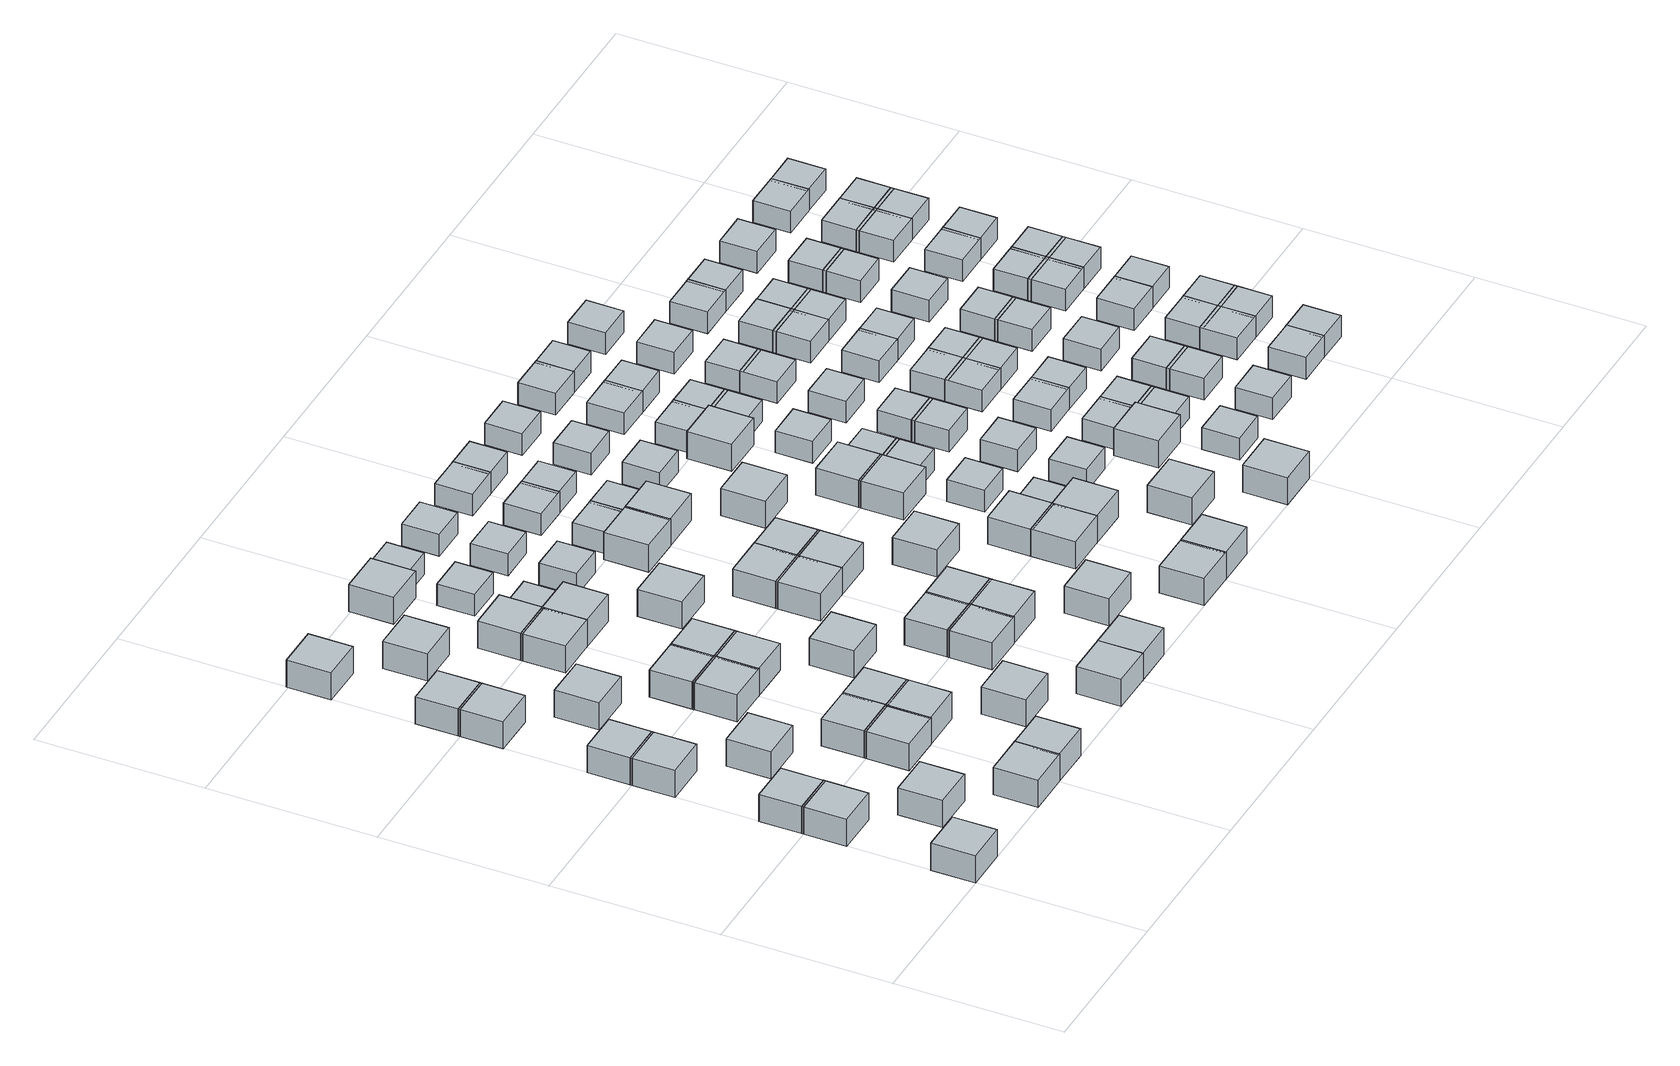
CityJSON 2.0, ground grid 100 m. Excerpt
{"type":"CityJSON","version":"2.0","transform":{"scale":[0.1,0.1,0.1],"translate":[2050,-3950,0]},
"CityObjects":{
"object1":{"type":"GenericCityObject","geometry":[{"type":"Solid","lod":"1","boundaries":[[[[0,1,2,3]],[[4,5,1,0]],[[5,6,2,1]],[[6,7,3,2]],[[7,4,0,3]],[[7,6,5,4]]]]}]},
"object2":{"type":"GenericCityObject","geometry":[{"type":"Solid","lod":"1","boundaries":[[[[8,9,10,11]],[[12,13,9,8]],[[13,14,10,9]],[[14,15,11,10]],[[15,12,8,11]],[[15,14,13,12]]]]}]},
"object3":{"type":"GenericCityObject","geometry":[{"type":"Solid","lod":"1","boundaries":[[[[16,17,18,19]],[[20,21,17,16]],[[21,22,18,17]],[[22,23,19,18]],[[23,20,16,19]],[[23,22,21,20]]]]}]},
"object4":{"type":"GenericCityObject","geometry":[{"type":"Solid","lod":"1","boundaries":[[[[24,25,26,27]],[[28,29,25,24]],[[29,30,26,25]],[[30,31,27,26]],[[31,28,24,27]],[[31,30,29,28]]]]}]},
"object5":{"type":"GenericCityObject","geometry":[{"type":"Solid","lod":"1","boundaries":[[[[32,33,34,35]],[[36,37,33,32]],[[37,38,34,33]],[[38,39,35,34]],[[39,36,32,35]],[[39,38,37,36]]]]}]},
"object6":{"type":"GenericCityObject","geometry":[{"type":"Solid","lod":"1","boundaries":[[[[40,41,42,43]],[[44,45,41,40]],[[45,46,42,41]],[[46,47,43,42]],[[47,44,40,43]],[[47,46,45,44]]]]}]},
"object7":{"type":"GenericCityObject","geometry":[{"type":"Solid","lod":"1","boundaries":[[[[48,49,50,51]],[[52,53,49,48]],[[53,54,50,49]],[[54,55,51,50]],[[55,52,48,51]],[[55,54,53,52]]]]}]},
"object8":{"type":"GenericCityObject","geometry":[{"type":"Solid","lod":"1","boundaries":[[[[56,57,58,59]],[[60,61,57,56]],[[61,62,58,57]],[[62,63,59,58]],[[63,60,56,59]],[[63,62,61,60]]]]}]},
"object9":{"type":"GenericCityObject","geometry":[{"type":"Solid","lod":"1","boundaries":[[[[64,65,66,67]],[[68,69,65,64]],[[69,70,66,65]],[[70,71,67,66]],[[71,68,64,67]],[[71,70,69,68]]]]}]},
"object10":{"type":"GenericCityObject","geometry":[{"type":"Solid","lod":"1","boundaries":[[[[72,73,74,75]],[[76,77,73,72]],[[77,78,74,73]],[[78,79,75,74]],[[79,76,72,75]],[[79,78,77,76]]]]}]},
"object11":{"type":"GenericCityObject","geometry":[{"type":"Solid","lod":"1","boundaries":[[[[80,81,82,83]],[[84,85,81,80]],[[85,86,82,81]],[[86,87,83,82]],[[87,84,80,83]],[[87,86,85,84]]]]}]},
"object12":{"type":"GenericCityObject","geometry":[{"type":"Solid","lod":"1","boundaries":[[[[88,89,90,91]],[[92,93,89,88]],[[93,94,90,89]],[[94,95,91,90]],[[95,92,88,91]],[[95,94,93,92]]]]}]},
"object13":{"type":"GenericCityObject","geometry":[{"type":"Solid","lod":"1","boundaries":[[[[96,97,98,99]],[[100,101,97,96]],[[101,102,98,97]],[[102,103,99,98]],[[103,100,96,99]],[[103,102,101,100]]]]}]},
"object14":{"type":"GenericCityObject","geometry":[{"type":"Solid","lod":"1","boundaries":[[[[104,105,106,107]],[[108,109,105,104]],[[109,110,106,105]],[[110,111,107,106]],[[111,108,104,107]],[[111,110,109,108]]]]}]},
"object15":{"type":"GenericCityObject","geometry":[{"type":"Solid","lod":"1","boundaries":[[[[112,113,114,115]],[[116,117,113,112]],[[117,118,114,113]],[[118,119,115,114]],[[119,116,112,115]],[[119,118,117,116]]]]}]},
"object16":{"type":"GenericCityObject","geometry":[{"type":"Solid","lod":"1","boundaries":[[[[120,121,122,123]],[[124,125,121,120]],[[125,126,122,121]],[[126,127,123,122]],[[127,124,120,123]],[[127,126,125,124]]]]}]},
"object17":{"type":"GenericCityObject","geometry":[{"type":"Solid","lod":"1","boundaries":[[[[128,129,130,131]],[[132,133,129,128]],[[133,134,130,129]],[[134,135,131,130]],[[135,132,128,131]],[[135,134,133,132]]]]}]},
"object18":{"type":"GenericCityObject","geometry":[{"type":"Solid","lod":"1","boundaries":[[[[136,137,138,139]],[[140,141,137,136]],[[141,142,138,137]],[[142,143,139,138]],[[143,140,136,139]],[[143,142,141,140]]]]}]},
"object19":{"type":"GenericCityObject","geometry":[{"type":"Solid","lod":"1","boundaries":[[[[144,145,146,147]],[[148,149,145,144]],[[149,150,146,145]],[[150,151,147,146]],[[151,148,144,147]],[[151,150,149,148]]]]}]},
"object20":{"type":"GenericCityObject","geometry":[{"type":"Solid","lod":"1","boundaries":[[[[152,153,154,155]],[[156,157,153,152]],[[157,158,154,153]],[[158,159,155,154]],[[159,156,152,155]],[[159,158,157,156]]]]}]},
"object21":{"type":"GenericCityObject","geometry":[{"type":"Solid","lod":"1","boundaries":[[[[160,161,162,163]],[[164,165,161,160]],[[165,166,162,161]],[[166,167,163,162]],[[167,164,160,163]],[[167,166,165,164]]]]}]},
"object22":{"type":"GenericCityObject","geometry":[{"type":"Solid","lod":"1","boundaries":[[[[168,169,170,171]],[[172,173,169,168]],[[173,174,170,169]],[[174,175,171,170]],[[175,172,168,171]],[[175,174,173,172]]]]}]},
"object23":{"type":"GenericCityObject","geometry":[{"type":"Solid","lod":"1","boundaries":[[[[176,177,178,179]],[[180,181,177,176]],[[181,182,178,177]],[[182,183,179,178]],[[183,180,176,179]],[[183,182,181,180]]]]}]},
"object24":{"type":"GenericCityObject","geometry":[{"type":"Solid","lod":"1","boundaries":[[[[184,185,186,187]],[[188,189,185,184]],[[189,190,186,185]],[[190,191,187,186]],[[191,188,184,187]],[[191,190,189,188]]]]}]},
"object25":{"type":"GenericCityObject","geometry":[{"type":"Solid","lod":"1","boundaries":[[[[192,193,194,195]],[[196,197,193,192]],[[197,198,194,193]],[[198,199,195,194]],[[199,196,192,195]],[[199,198,197,196]]]]}]},
"object26":{"type":"GenericCityObject","geometry":[{"type":"Solid","lod":"1","boundaries":[[[[200,201,202,203]],[[204,205,201,200]],[[205,206,202,201]],[[206,207,203,202]],[[207,204,200,203]],[[207,206,205,204]]]]}]},
"object27":{"type":"GenericCityObject","geometry":[{"type":"Solid","lod":"1","boundaries":[[[[208,209,210,211]],[[212,213,209,208]],[[213,214,210,209]],[[214,215,211,210]],[[215,212,208,211]],[[215,214,213,212]]]]}]},
"object28":{"type":"GenericCityObject","geometry":[{"type":"Solid","lod":"1","boundaries":[[[[216,217,218,219]],[[220,221,217,216]],[[221,222,218,217]],[[222,223,219,218]],[[223,220,216,219]],[[223,222,221,220]]]]}]},
"object29":{"type":"GenericCityObject","geometry":[{"type":"Solid","lod":"1","boundaries":[[[[224,225,226,227]],[[228,229,225,224]],[[229,230,226,225]],[[230,231,227,226]],[[231,228,224,227]],[[231,230,229,228]]]]}]},
"object30":{"type":"GenericCityObject","geometry":[{"type":"Solid","lod":"1","boundaries":[[[[232,233,234,235]],[[236,237,233,232]],[[237,238,234,233]],[[238,239,235,234]],[[239,236,232,235]],[[239,238,237,236]]]]}]},
"object31":{"type":"GenericCityObject","geometry":[{"type":"Solid","lod":"1","boundaries":[[[[240,241,242,243]],[[244,245,241,240]],[[245,246,242,241]],[[246,247,243,242]],[[247,244,240,243]],[[247,246,245,244]]]]}]},
"object32":{"type":"GenericCityObject","geometry":[{"type":"Solid","lod":"1","boundaries":[[[[248,249,250,251]],[[252,253,249,248]],[[253,254,250,249]],[[254,255,251,250]],[[255,252,248,251]],[[255,254,253,252]]]]}]},
"object33":{"type":"GenericCityObject","geometry":[{"type":"Solid","lod":"1","boundaries":[[[[256,257,258,259]],[[260,261,257,256]],[[261,262,258,257]],[[262,263,259,258]],[[263,260,256,259]],[[263,262,261,260]]]]}]},
"object34":{"type":"GenericCityObject","geometry":[{"type":"Solid","lod":"1","boundaries":[[[[264,265,266,267]],[[268,269,265,264]],[[269,270,266,265]],[[270,271,267,266]],[[271,268,264,267]],[[271,270,269,268]]]]}]},
"object35":{"type":"GenericCityObject","geometry":[{"type":"Solid","lod":"1","boundaries":[[[[272,273,274,275]],[[276,277,273,272]],[[277,278,274,273]],[[278,279,275,274]],[[279,276,272,275]],[[279,278,277,276]]]]}]},
"object36":{"type":"GenericCityObject","geometry":[{"type":"Solid","lod":"1","boundaries":[[[[280,281,282,283]],[[284,285,281,280]],[[285,286,282,281]],[[286,287,283,282]],[[287,284,280,283]],[[287,286,285,284]]]]}]},
"object37":{"type":"GenericCityObject","geometry":[{"type":"Solid","lod":"1","boundaries":[[[[288,289,290,291]],[[292,293,289,288]],[[293,294,290,289]],[[294,295,291,290]],[[295,292,288,291]],[[295,294,293,292]]]]}]},
"object38":{"type":"GenericCityObject","geometry":[{"type":"Solid","lod":"1","boundaries":[[[[296,297,298,299]],[[300,301,297,296]],[[301,302,298,297]],[[302,303,299,298]],[[303,300,296,299]],[[303,302,301,300]]]]}]},
"object39":{"type":"GenericCityObject","geometry":[{"type":"Solid","lod":"1","boundaries":[[[[304,305,306,307]],[[308,309,305,304]],[[309,310,306,305]],[[310,311,307,306]],[[311,308,304,307]],[[311,310,309,308]]]]}]},
"object40":{"type":"GenericCityObject","geometry":[{"type":"Solid","lod":"1","boundaries":[[[[312,313,314,315]],[[316,317,313,312]],[[317,318,314,313]],[[318,319,315,314]],[[319,316,312,315]],[[319,318,317,316]]]]}]},
"object41":{"type":"GenericCityObject","geometry":[{"type":"Solid","lod":"1","boundaries":[[[[320,321,322,323]],[[324,325,321,320]],[[325,326,322,321]],[[326,327,323,322]],[[327,324,320,323]],[[327,326,325,324]]]]}]},
"object42":{"type":"GenericCityObject","geometry":[{"type":"Solid","lod":"1","boundaries":[[[[328,329,330,331]],[[332,333,329,328]],[[333,334,330,329]],[[334,335,331,330]],[[335,332,328,331]],[[335,334,333,332]]]]}]},
"object43":{"type":"GenericCityObject","geometry":[{"type":"Solid","lod":"1","boundaries":[[[[336,337,338,339]],[[340,341,337,336]],[[341,342,338,337]],[[342,343,339,338]],[[343,340,336,339]],[[343,342,341,340]]]]}]},
"object44":{"type":"GenericCityObject","geometry":[{"type":"Solid","lod":"1","boundaries":[[[[344,345,346,347]],[[348,349,345,344]],[[349,350,346,345]],[[350,351,347,346]],[[351,348,344,347]],[[351,350,349,348]]]]}]},
"object45":{"type":"GenericCityObject","geometry":[{"type":"Solid","lod":"1","boundaries":[[[[352,353,354,355]],[[356,357,353,352]],[[357,358,354,353]],[[358,359,355,354]],[[359,356,352,355]],[[359,358,357,356]]]]}]},
"object46":{"type":"GenericCityObject","geometry":[{"type":"Solid","lod":"1","boundaries":[[[[360,361,362,363]],[[364,365,361,360]],[[365,366,362,361]],[[366,367,363,362]],[[367,364,360,363]],[[367,366,365,364]]]]}]},
"object47":{"type":"GenericCityObject","geometry":[{"type":"Solid","lod":"1","boundaries":[[[[368,369,370,371]],[[372,373,369,368]],[[373,374,370,369]],[[374,375,371,370]],[[375,372,368,371]],[[375,374,373,372]]]]}]},
"object48":{"type":"GenericCityObject","geometry":[{"type":"Solid","lod":"1","boundaries":[[[[376,377,378,379]],[[380,381,377,376]],[[381,382,378,377]],[[382,383,379,378]],[[383,380,376,379]],[[383,382,381,380]]]]}]},
"object49":{"type":"GenericCityObject","geometry":[{"type":"Solid","lod":"1","boundaries":[[[[384,385,386,387]],[[388,389,385,384]],[[389,390,386,385]],[[390,391,387,386]],[[391,388,384,387]],[[391,390,389,388]]]]}]},
"object50":{"type":"GenericCityObject","geometry":[{"type":"Solid","lod":"1","boundaries":[[[[392,393,394,395]],[[396,397,393,392]],[[397,398,394,393]],[[398,399,395,394]],[[399,396,392,395]],[[399,398,397,396]]]]}]},
"object51":{"type":"GenericCityObject","geometry":[{"type":"Solid","lod":"1","boundaries":[[[[400,401,402,403]],[[404,405,401,400]],[[405,406,402,401]],[[406,407,403,402]],[[407,404,400,403]],[[407,406,405,404]]]]}]},
"object52":{"type":"GenericCityObject","geometry":[{"type":"Solid","lod":"1","boundaries":[[[[408,409,410,411]],[[412,413,409,408]],[[413,414,410,409]],[[414,415,411,410]],[[415,412,408,411]],[[415,414,413,412]]]]}]},
"object53":{"type":"GenericCityObject","geometry":[{"type":"Solid","lod":"1","boundaries":[[[[416,417,418,419]],[[420,421,417,416]],[[421,422,418,417]],[[422,423,419,418]],[[423,420,416,419]],[[423,422,421,420]]]]}]},
"object54":{"type":"GenericCityObject","geometry":[{"type":"Solid","lod":"1","boundaries":[[[[424,425,426,427]],[[428,429,425,424]],[[429,430,426,425]],[[430,431,427,426]],[[431,428,424,427]],[[431,430,429,428]]]]}]},
"object55":{"type":"GenericCityObject","geometry":[{"type":"Solid","lod":"1","boundaries":[[[[432,433,434,435]],[[436,437,433,432]],[[437,438,434,433]],[[438,439,435,434]],[[439,436,432,435]],[[439,438,437,436]]]]}]},
"object56":{"type":"GenericCityObject","geometry":[{"type":"Solid","lod":"1","boundaries":[[[[440,441,442,443]],[[444,445,441,440]],[[445,446,442,441]],[[446,447,443,442]],[[447,444,440,443]],[[447,446,445,444]]]]}]},
"object57":{"type":"GenericCityObject","geometry":[{"type":"Solid","lod":"1","boundaries":[[[[448,449,450,451]],[[452,453,449,448]],[[453,454,450,449]],[[454,455,451,450]],[[455,452,448,451]],[[455,454,453,452]]]]}]},
"object58":{"type":"GenericCityObject","geometry":[{"type":"Solid","lod":"1","boundaries":[[[[456,457,458,459]],[[460,461,457,456]],[[461,462,458,457]],[[462,463,459,458]],[[463,460,456,459]],[[463,462,461,460]]]]}]},
"object59":{"type":"GenericCityObject","geometry":[{"type":"Solid","lod":"1","boundaries":[[[[464,465,466,467]],[[468,469,465,464]],[[469,470,466,465]],[[470,471,467,466]],[[471,468,464,467]],[[471,470,469,468]]]]}]},
"object60":{"type":"GenericCityObject","geometry":[{"type":"Solid","lod":"1","boundaries":[[[[472,473,474,475]],[[476,477,473,472]],[[477,478,474,473]],[[478,479,475,474]],[[479,476,472,475]],[[479,478,477,476]]]]}]},
"object61":{"type":"GenericCityObject","geometry":[{"type":"Solid","lod":"1","boundaries":[[[[480,481,482,483]],[[484,485,481,480]],[[485,486,482,481]],[[486,487,483,482]],[[487,484,480,483]],[[487,486,485,484]]]]}]},
"object62":{"type":"GenericCityObject","geometry":[{"type":"Solid","lod":"1","boundaries":[[[[488,489,490,491]],[[492,493,489,488]],[[493,494,490,489]],[[494,495,491,490]],[[495,492,488,491]],[[495,494,493,492]]]]}]},
"object63":{"type":"GenericCityObject","geometry":[{"type":"Solid","lod":"1","boundaries":[[[[496,497,498,499]],[[500,501,497,496]],[[501,502,498,497]],[[502,503,499,498]],[[503,500,496,499]],[[503,502,501,500]]]]}]},
"object64":{"type":"GenericCityObject","geometry":[{"type":"Solid","lod":"1","boundaries":[[[[504,505,506,507]],[[508,509,505,504]],[[509,510,506,505]],[[510,511,507,506]],[[511,508,504,507]],[[511,510,509,508]]]]}]},
"object65":{"type":"GenericCityObject","geometry":[{"type":"Solid","lod":"1","boundaries":[[[[512,513,514,515]],[[516,517,513,512]],[[517,518,514,513]],[[518,519,515,514]],[[519,516,512,515]],[[519,518,517,516]]]]}]},
"object66":{"type":"GenericCityObject","geometry":[{"type":"Solid","lod":"1","boundaries":[[[[520,521,522,523]],[[524,525,521,520]],[[525,526,522,521]],[[526,527,523,522]],[[527,524,520,523]],[[527,526,525,524]]]]}]},
"object67":{"type":"GenericCityObject","geometry":[{"type":"Solid","lod":"1","boundaries":[[[[528,529,530,531]],[[532,533,529,528]],[[533,534,530,529]],[[534,535,531,530]],[[535,532,528,531]],[[535,534,533,532]]]]}]},
"object68":{"type":"GenericCityObject","geometry":[{"type":"Solid","lod":"1","boundaries":[[[[536,537,538,539]],[[540,541,537,536]],[[541,542,538,537]],[[542,543,539,538]],[[543,540,536,539]],[[543,542,541,540]]]]}]},
"object69":{"type":"GenericCityObject","geometry":[{"type":"Solid","lod":"1","boundaries":[[[[544,545,546,547]],[[548,549,545,544]],[[549,550,546,545]],[[550,551,547,546]],[[551,548,544,547]],[[551,550,549,548]]]]}]},
"object70":{"type":"GenericCityObject","geometry":[{"type":"Solid","lod":"1","boundaries":[[[[552,553,554,555]],[[556,557,553,552]],[[557,558,554,553]],[[558,559,555,554]],[[559,556,552,555]],[[559,558,557,556]]]]}]},
"object71":{"type":"GenericCityObject","geometry":[{"type":"Solid","lod":"1","boundaries":[[[[560,561,562,563]],[[564,565,561,560]],[[565,566,562,561]],[[566,567,563,562]],[[567,564,560,563]],[[567,566,565,564]]]]}]},
"object72":{"type":"GenericCityObject","geometry":[{"type":"Solid","lod":"1","boundaries":[[[[568,569,570,571]],[[572,573,569,568]],[[573,574,570,569]],[[574,575,571,570]],[[575,572,568,571]],[[575,574,573,572]]]]}]},
"object73":{"type":"GenericCityObject","geometry":[{"type":"Solid","lod":"1","boundaries":[[[[576,577,578,579]],[[580,581,577,576]],[[581,582,578,577]],[[582,583,579,578]],[[583,580,576,579]],[[583,582,581,580]]]]}]},
"object74":{"type":"GenericCityObject","geometry":[{"type":"Solid","lod":"1","boundaries":[[[[584,585,586,587]],[[588,589,585,584]],[[589,590,586,585]],[[590,591,587,586]],[[591,588,584,587]],[[591,590,589,588]]]]}]},
"object75":{"type":"GenericCityObject","geometry":[{"type":"Solid","lod":"1","boundaries":[[[[592,593,594,595]],[[596,597,593,592]],[[597,598,594,593]],[[598,599,595,594]],[[599,596,592,595]],[[599,598,597,596]]]]}]},
"object76":{"type":"GenericCityObject","geometry":[{"type":"Solid","lod":"1","boundaries":[[[[600,601,602,603]],[[604,605,601,600]],[[605,606,602,601]],[[606,607,603,602]],[[607,604,600,603]],[[607,606,605,604]]]]}]},
"object77":{"type":"GenericCityObject","geometry":[{"type":"Solid","lod":"1","boundaries":[[[[608,609,610,611]],[[612,613,609,608]],[[613,614,610,609]],[[614,615,611,610]],[[615,612,608,611]],[[615,614,613,612]]]]}]},
"object78":{"type":"GenericCityObject","geometry":[{"type":"Solid","lod":"1","boundaries":[[[[616,617,618,619]],[[620,621,617,616]],[[621,622,618,617]],[[622,623,619,618]],[[623,620,616,619]],[[623,622,621,620]]]]}]},
"object79":{"type":"GenericCityObject","geometry":[{"type":"Solid","lod":"1","boundaries":[[[[624,625,626,627]],[[628,629,625,624]],[[629,630,626,625]],[[630,631,627,626]],[[631,628,624,627]],[[631,630,629,628]]]]}]},
"object80":{"type":"GenericCityObject","geometry":[{"type":"Solid","lod":"1","boundaries":[[[[632,633,634,635]],[[636,637,633,632]],[[637,638,634,633]],[[638,639,635,634]],[[639,636,632,635]],[[639,638,637,636]]]]}]},
"object81":{"type":"GenericCityObject","geometry":[{"type":"Solid","lod":"1","boundaries":[[[[640,641,642,643]],[[644,645,641,640]],[[645,646,642,641]],[[646,647,643,642]],[[647,644,640,643]],[[647,646,645,644]]]]}]},
"object82":{"type":"GenericCityObject","geometry":[{"type":"Solid","lod":"1","boundaries":[[[[648,649,650,651]],[[652,653,649,648]],[[653,654,650,649]],[[654,655,651,650]],[[655,652,648,651]],[[655,654,653,652]]]]}]},
"object83":{"type":"GenericCityObject","geometry":[{"type":"Solid","lod":"1","boundaries":[[[[656,657,658,659]],[[660,661,657,656]],[[661,662,658,657]],[[662,663,659,658]],[[663,660,656,659]],[[663,662,661,660]]]]}]},
"object84":{"type":"GenericCityObject","geometry":[{"type":"Solid","lod":"1","boundaries":[[[[664,665,666,667]],[[668,669,665,664]],[[669,670,666,665]],[[670,671,667,666]],[[671,668,664,667]],[[671,670,669,668]]]]}]},
"object85":{"type":"GenericCityObject","geometry":[{"type":"Solid","lod":"1","boundaries":[[[[672,673,674,675]],[[676,677,673,672]],[[677,678,674,673]],[[678,679,675,674]],[[679,676,672,675]],[[679,678,677,676]]]]}]},
"object86":{"type":"GenericCityObject","geometry":[{"type":"Solid","lod":"1","boundaries":[[[[680,681,682,683]],[[684,685,681,680]],[[685,686,682,681]],[[686,687,683,682]],[[687,684,680,683]],[[687,686,685,684]]]]}]},
"object87":{"type":"GenericCityObject","geometry":[{"type":"Solid","lod":"1","boundaries":[[[[688,689,690,691]],[[692,693,689,688]],[[693,694,690,689]],[[694,695,691,690]],[[695,692,688,691]],[[695,694,693,692]]]]}]},
"object88":{"type":"GenericCityObject","geometry":[{"type":"Solid","lod":"1","boundaries":[[[[696,697,698,699]],[[700,701,697,696]],[[701,702,698,697]],[[702,703,699,698]],[[703,700,696,699]],[[703,702,701,700]]]]}]},
"object89":{"type":"GenericCityObject","geometry":[{"type":"Solid","lod":"1","boundaries":[[[[704,705,706,707]],[[708,709,705,704]],[[709,710,706,705]],[[710,711,707,706]],[[711,708,704,707]],[[711,710,709,708]]]]}]},
"object90":{"type":"GenericCityObject","geometry":[{"type":"Solid","lod":"1","boundaries":[[[[712,713,714,715]],[[716,717,713,712]],[[717,718,714,713]],[[718,719,715,714]],[[719,716,712,715]],[[719,718,717,716]]]]}]},
"object91":{"type":"GenericCityObject","geometry":[{"type":"Solid","lod":"1","boundaries":[[[[720,721,722,723]],[[724,725,721,720]],[[725,726,722,721]],[[726,727,723,722]],[[727,724,720,723]],[[727,726,725,724]]]]}]},
"object92":{"type":"GenericCityObject","geometry":[{"type":"Solid","lod":"1","boundaries":[[[[728,729,730,731]],[[732,733,729,728]],[[733,734,730,729]],[[734,735,731,730]],[[735,732,728,731]],[[735,734,733,732]]]]}]},
"object93":{"type":"GenericCityObject","geometry":[{"type":"Solid","lod":"1","boundaries":[[[[736,737,738,739]],[[740,741,737,736]],[[741,742,738,737]],[[742,743,739,738]],[[743,740,736,739]],[[743,742,741,740]]]]}]},
"object94":{"type":"GenericCityObject","geometry":[{"type":"Solid","lod":"1","boundaries":[[[[744,745,746,747]],[[748,749,745,744]],[[749,750,746,745]],[[750,751,747,746]],[[751,748,744,747]],[[751,750,749,748]]]]}]},
"object95":{"type":"GenericCityObject","geometry":[{"type":"Solid","lod":"1","boundaries":[[[[752,753,754,755]],[[756,757,753,752]],[[757,758,754,753]],[[758,759,755,754]],[[759,756,752,755]],[[759,758,757,756]]]]}]},
"object96":{"type":"GenericCityObject","geometry":[{"type":"Solid","lod":"1","boundaries":[[[[760,761,762,763]],[[764,765,761,760]],[[765,766,762,761]],[[766,767,763,762]],[[767,764,760,763]],[[767,766,765,764]]]]}]},
"object97":{"type":"GenericCityObject","geometry":[{"type":"Solid","lod":"1","boundaries":[[[[768,769,770,771]],[[772,773,769,768]],[[773,774,770,769]],[[774,775,771,770]],[[775,772,768,771]],[[775,774,773,772]]]]}]},
"object98":{"type":"GenericCityObject","geometry":[{"type":"Solid","lod":"1","boundaries":[[[[776,777,778,779]],[[780,781,777,776]],[[781,782,778,777]],[[782,783,779,778]],[[783,780,776,779]],[[783,782,781,780]]]]}]},
"object99":{"type":"GenericCityObject","geometry":[{"type":"Solid","lod":"1","boundaries":[[[[784,785,786,787]],[[788,789,785,784]],[[789,790,786,785]],[[790,791,787,786]],[[791,788,784,787]],[[791,790,789,788]]]]}]},
"object100":{"type":"GenericCityObject","geometry":[{"type":"Solid","lod":"1","boundaries":[[[[792,793,794,795]],[[796,797,793,792]],[[797,798,794,793]],[[798,799,795,794]],[[799,796,792,795]],[[799,798,797,796]]]]}]},
"object101":{"type":"GenericCityObject","geometry":[{"type":"Solid","lod":"1","boundaries":[[[[800,801,802,803]],[[804,805,801,800]],[[805,806,802,801]],[[806,807,803,802]],[[807,804,800,803]],[[807,806,805,804]]]]}]},
"object102":{"type":"GenericCityObject","geometry":[{"type":"Solid","lod":"1","boundaries":[[[[808,809,810,811]],[[812,813,809,808]],[[813,814,810,809]],[[814,815,811,810]],[[815,812,808,811]],[[815,814,813,812]]]]}]},
"object103":{"type":"GenericCityObject","geometry":[{"type":"Solid","lod":"1","boundaries":[[[[816,817,818,819]],[[820,821,817,816]],[[821,822,818,817]],[[822,823,819,818]],[[823,820,816,819]],[[823,822,821,820]]]]}]},
"object104":{"type":"GenericCityObject","geometry":[{"type":"Solid","lod":"1","boundaries":[[[[824,825,826,827]],[[828,829,825,824]],[[829,830,826,825]],[[830,831,827,826]],[[831,828,824,827]],[[831,830,829,828]]]]}]},
"object105":{"type":"GenericCityObject","geometry":[{"type":"Solid","lod":"1","boundaries":[[[[832,833,834,835]],[[836,837,833,832]],[[837,838,834,833]],[[838,839,835,834]],[[839,836,832,835]],[[839,838,837,836]]]]}]},
"object106":{"type":"GenericCityObject","geometry":[{"type":"Solid","lod":"1","boundaries":[[[[840,841,842,843]],[[844,845,841,840]],[[845,846,842,841]],[[846,847,843,842]],[[847,844,840,843]],[[847,846,845,844]]]]}]},
"object107":{"type":"GenericCityObject","geometry":[{"type":"Solid","lod":"1","boundaries":[[[[848,849,850,851]],[[852,853,849,848]],[[853,854,850,849]],[[854,855,851,850]],[[855,852,848,851]],[[855,854,853,852]]]]}]},
"object108":{"type":"GenericCityObject","geometry":[{"type":"Solid","lod":"1","boundaries":[[[[856,857,858,859]],[[860,861,857,856]],[[861,862,858,857]],[[862,863,859,858]],[[863,860,856,859]],[[863,862,861,860]]]]}]},
"object109":{"type":"GenericCityObject","geometry":[{"type":"Solid","lod":"1","boundaries":[[[[864,865,866,867]],[[868,869,865,864]],[[869,870,866,865]],[[870,871,867,866]],[[871,868,864,867]],[[871,870,869,868]]]]}]},
"object110":{"type":"GenericCityObject","geometry":[{"type":"Solid","lod":"1","boundaries":[[[[872,873,874,875]],[[876,877,873,872]],[[877,878,874,873]],[[878,879,875,874]],[[879,876,872,875]],[[879,878,877,876]]]]}]},
"object111":{"type":"GenericCityObject","geometry":[{"type":"Solid","lod":"1","boundaries":[[[[880,881,882,883]],[[884,885,881,880]],[[885,886,882,881]],[[886,887,883,882]],[[887,884,880,883]],[[887,886,885,884]]]]}]},
"object112":{"type":"GenericCityObject","geometry":[{"type":"Solid","lod":"1","boundaries":[[[[888,889,890,891]],[[892,893,889,888]],[[893,894,890,889]],[[894,895,891,890]],[[895,892,888,891]],[[895,894,893,892]]]]}]},
"object113":{"type":"GenericCityObject","geometry":[{"type":"Solid","lod":"1","boundaries":[[[[896,897,898,899]],[[900,901,897,896]],[[901,902,898,897]],[[902,903,899,898]],[[903,900,896,899]],[[903,902,901,900]]]]}]},
"object114":{"type":"GenericCityObject","geometry":[{"type":"Solid","lod":"1","boundaries":[[[[904,905,906,907]],[[908,909,905,904]],[[909,910,906,905]],[[910,911,907,906]],[[911,908,904,907]],[[911,910,909,908]]]]}]},
"object115":{"type":"GenericCityObject","geometry":[{"type":"Solid","lod":"1","boundaries":[[[[912,913,914,915]],[[916,917,913,912]],[[917,918,914,913]],[[918,919,915,914]],[[919,916,912,915]],[[919,918,917,916]]]]}]},
"object116":{"type":"GenericCityObject","geometry":[{"type":"Solid","lod":"1","boundaries":[[[[920,921,922,923]],[[924,925,921,920]],[[925,926,922,921]],[[926,927,923,922]],[[927,924,920,923]],[[927,926,925,924]]]]}]},
"object117":{"type":"GenericCityObject","geometry":[{"type":"Solid","lod":"1","boundaries":[[[[928,929,930,931]],[[932,933,929,928]],[[933,934,930,929]],[[934,935,931,930]],[[935,932,928,931]],[[935,934,933,932]]]]}]},
"object118":{"type":"GenericCityObject","geometry":[{"type":"Solid","lod":"1","boundaries":[[[[936,937,938,939]],[[940,941,937,936]],[[941,942,938,937]],[[942,943,939,938]],[[943,940,936,939]],[[943,942,941,940]]]]}]},
"object119":{"type":"GenericCityObject","geometry":[{"type":"Solid","lod":"1","boundaries":[[[[944,945,946,947]],[[948,949,945,944]],[[949,950,946,945]],[[950,951,947,946]],[[951,948,944,947]],[[951,950,949,948]]]]}]},
"object120":{"type":"GenericCityObject","geometry":[{"type":"Solid","lod":"1","boundaries":[[[[952,953,954,955]],[[956,957,953,952]],[[957,958,954,953]],[[958,959,955,954]],[[959,956,952,955]],[[959,958,957,956]]]]}]},
"object121":{"type":"GenericCityObject","geometry":[{"type":"Solid","lod":"1","boundaries":[[[[960,961,962,963]],[[964,965,961,960]],[[965,966,962,961]],[[966,967,963,962]],[[967,964,960,963]],[[967,966,965,964]]]]}]},
"object122":{"type":"GenericCityObject","geometry":[{"type":"Solid","lod":"1","boundaries":[[[[968,969,970,971]],[[972,973,969,968]],[[973,974,970,969]],[[974,975,971,970]],[[975,972,968,971]],[[975,974,973,972]]]]}]},
"object123":{"type":"GenericCityObject","geometry":[{"type":"Solid","lod":"1","boundaries":[[[[976,977,978,979]],[[980,981,977,976]],[[981,982,978,977]],[[982,983,979,978]],[[983,980,976,979]],[[983,982,981,980]]]]}]},
"object124":{"type":"GenericCityObject","geometry":[{"type":"Solid","lod":"1","boundaries":[[[[984,985,986,987]],[[988,989,985,984]],[[989,990,986,985]],[[990,991,987,986]],[[991,988,984,987]],[[991,990,989,988]]]]}]},
"object125":{"type":"GenericCityObject","geometry":[{"type":"Solid","lod":"1","boundaries":[[[[992,993,994,995]],[[996,997,993,992]],[[997,998,994,993]],[[998,999,995,994]],[[999,996,992,995]],[[999,998,997,996]]]]}]},
"object126":{"type":"GenericCityObject","geometry":[{"type":"Solid","lod":"1","boundaries":[[[[1000,1001,1002,1003]],[[1004,1005,1001,1000]],[[1005,1006,1002,1001]],[[1006,1007,1003,1002]],[[1007,1004,1000,1003]],[[1007,1006,1005,1004]]]]}]},
"object127":{"type":"GenericCityObject","geometry":[{"type":"Solid","lod":"1","boundaries":[[[[1008,1009,1010,1011]],[[1012,1013,1009,1008]],[[1013,1014,1010,1009]],[[1014,1015,1011,1010]],[[1015,1012,1008,1011]],[[1015,1014,1013,1012]]]]}]},
"object128":{"type":"GenericCityObject","geometry":[{"type":"Solid","lod":"1","boundaries":[[[[1016,1017,1018,1019]],[[1020,1021,1017,1016]],[[1021,1022,1018,1017]],[[1022,1023,1019,1018]],[[1023,1020,1016,1019]],[[1023,1022,1021,1020]]]]}]},
"object129":{"type":"GenericCityObject","geometry":[{"type":"Solid","lod":"1","boundaries":[[[[1024,1025,1026,1027]],[[1028,1029,1025,1024]],[[1029,1030,1026,1025]],[[1030,1031,1027,1026]],[[1031,1028,1024,1027]],[[1031,1030,1029,1028]]]]}]},
"object130":{"type":"GenericCityObject","geometry":[{"type":"Solid","lod":"1","boundaries":[[[[1032,1033,1034,1035]],[[1036,1037,1033,1032]],[[1037,1038,1034,1033]],[[1038,1039,1035,1034]],[[1039,1036,1032,1035]],[[1039,1038,1037,1036]]]]}]},
"object131":{"type":"GenericCityObject","geometry":[{"type":"Solid","lod":"1","boundaries":[[[[1040,1041,1042,1043]],[[1044,1045,1041,1040]],[[1045,1046,1042,1041]],[[1046,1047,1043,1042]],[[1047,1044,1040,1043]],[[1047,1046,1045,1044]]]]}]},
"object132":{"type":"GenericCityObject","geometry":[{"type":"Solid","lod":"1","boundaries":[[[[1048,1049,1050,1051]],[[1052,1053,1049,1048]],[[1053,1054,1050,1049]],[[1054,1055,1051,1050]],[[1055,1052,1048,1051]],[[1055,1054,1053,1052]]]]}]},
"object133":{"type":"GenericCityObject","geometry":[{"type":"Solid","lod":"1","boundaries":[[[[1056,1057,1058,1059]],[[1060,1061,1057,1056]],[[1061,1062,1058,1057]],[[1062,1063,1059,1058]],[[1063,1060,1056,1059]],[[1063,1062,1061,1060]]]]}]},
"object134":{"type":"GenericCityObject","geometry":[{"type":"Solid","lod":"1","boundaries":[[[[1064,1065,1066,1067]],[[1068,1069,1065,1064]],[[1069,1070,1066,1065]],[[1070,1071,1067,1066]],[[1071,1068,1064,1067]],[[1071,1070,1069,1068]]]]}]},
"object135":{"type":"GenericCityObject","geometry":[{"type":"Solid","lod":"1","boundaries":[[[[1072,1073,1074,1075]],[[1076,1077,1073,1072]],[[1077,1078,1074,1073]],[[1078,1079,1075,1074]],[[1079,1076,1072,1075]],[[1079,1078,1077,1076]]]]}]},
"object136":{"type":"GenericCityObject","geometry":[{"type":"Solid","lod":"1","boundaries":[[[[1080,1081,1082,1083]],[[1084,1085,1081,1080]],[[1085,1086,1082,1081]],[[1086,1087,1083,1082]],[[1087,1084,1080,1083]],[[1087,1086,1085,1084]]]]}]},
"object137":{"type":"GenericCityObject","geometry":[{"type":"Solid","lod":"1","boundaries":[[[[1088,1089,1090,1091]],[[1092,1093,1089,1088]],[[1093,1094,1090,1089]],[[1094,1095,1091,1090]],[[1095,1092,1088,1091]],[[1095,1094,1093,1092]]]]}]},
"object138":{"type":"GenericCityObject","geometry":[{"type":"Solid","lod":"1","boundaries":[[[[1096,1097,1098,1099]],[[1100,1101,1097,1096]],[[1101,1102,1098,1097]],[[1102,1103,1099,1098]],[[1103,1100,1096,1099]],[[1103,1102,1101,1100]]]]}]},
"object139":{"type":"GenericCityObject","geometry":[{"type":"Solid","lod":"1","boundaries":[[[[1104,1105,1106,1107]],[[1108,1109,1105,1104]],[[1109,1110,1106,1105]],[[1110,1111,1107,1106]],[[1111,1108,1104,1107]],[[1111,1110,1109,1108]]]]}]}
},
"vertices":[
[0,0,0],[262,0,0],[262,262,0],[0,262,0],[0,0,175],[262,0,175],[262,262,175],[0,262,175],
[0,750,0],[262,750,0],[262,1012,0],[0,1012,0],[0,750,175],[262,750,175],[262,1012,175],[0,1012,175],
[0,1000,0],[262,1000,0],[262,1262,0],[0,1262,0],[0,1000,175],[262,1000,175],[262,1262,175],[0,1262,175],
[370,370,0],[632,370,0],[632,632,0],[370,632,0],[370,370,175],[632,370,175],[632,632,175],[370,632,175],
[0,1750,0],[262,1750,0],[262,2012,0],[0,2012,0],[0,1750,175],[262,1750,175],[262,2012,175],[0,2012,175],
[0,2000,0],[262,2000,0],[262,2262,0],[0,2262,0],[0,2000,175],[262,2000,175],[262,2262,175],[0,2262,175],
[750,0,0],[1012,0,0],[1012,262,0],[750,262,0],[750,0,175],[1012,0,175],[1012,262,175],[750,262,175],
[370,1370,0],[632,1370,0],[632,1632,0],[370,1632,0],[370,1370,175],[632,1370,175],[632,1632,175],[370,1632,175],
[0,2750,0],[262,2750,0],[262,3012,0],[0,3012,0],[0,2750,175],[262,2750,175],[262,3012,175],[0,3012,175],
[0,3000,0],[262,3000,0],[262,3262,0],[0,3262,0],[0,3000,175],[262,3000,175],[262,3262,175],[0,3262,175],
[750,750,0],[1012,750,0],[1012,1012,0],[750,1012,0],[750,750,175],[1012,750,175],[1012,1012,175],[750,1012,175],
[1000,0,0],[1262,0,0],[1262,262,0],[1000,262,0],[1000,0,175],[1262,0,175],[1262,262,175],[1000,262,175],
[750,1000,0],[1012,1000,0],[1012,1262,0],[750,1262,0],[750,1000,175],[1012,1000,175],[1012,1262,175],[750,1262,175],
[370,2370,0],[632,2370,0],[632,2632,0],[370,2632,0],[370,2370,175],[632,2370,175],[632,2632,175],[370,2632,175],
[0,3750,0],[262,3750,0],[262,4012,0],[0,4012,0],[0,3750,175],[262,3750,175],[262,4012,175],[0,4012,175],
[1000,750,0],[1262,750,0],[1262,1012,0],[1000,1012,0],[1000,750,175],[1262,750,175],[1262,1012,175],[1000,1012,175],
[750,1750,0],[1012,1750,0],[1012,2012,0],[750,2012,0],[750,1750,175],[1012,1750,175],[1012,2012,175],[750,2012,175],
[1000,1000,0],[1262,1000,0],[1262,1262,0],[1000,1262,0],[1000,1000,175],[1262,1000,175],[1262,1262,175],[1000,1262,175],
[750,2000,0],[1012,2000,0],[1012,2262,0],[750,2262,0],[750,2000,175],[1012,2000,175],[1012,2262,175],[750,2262,175],
[370,3370,0],[632,3370,0],[632,3632,0],[370,3632,0],[370,3370,175],[632,3370,175],[632,3632,175],[370,3632,175],
[1370,370,0],[1632,370,0],[1632,632,0],[1370,632,0],[1370,370,175],[1632,370,175],[1632,632,175],[1370,632,175],
[1000,1750,0],[1262,1750,0],[1262,2012,0],[1000,2012,0],[1000,1750,175],[1262,1750,175],[1262,2012,175],[1000,2012,175],
[750,2750,0],[1012,2750,0],[1012,3012,0],[750,3012,0],[750,2750,175],[1012,2750,175],[1012,3012,175],[750,3012,175],
[1000,2000,0],[1262,2000,0],[1262,2262,0],[1000,2262,0],[1000,2000,175],[1262,2000,175],[1262,2262,175],[1000,2262,175],
[750,3000,0],[1012,3000,0],[1012,3262,0],[750,3262,0],[750,3000,175],[1012,3000,175],[1012,3262,175],[750,3262,175],
[1750,0,0],[2012,0,0],[2012,262,0],[1750,262,0],[1750,0,175],[2012,0,175],[2012,262,175],[1750,262,175],
[1370,1370,0],[1632,1370,0],[1632,1632,0],[1370,1632,0],[1370,1370,175],[1632,1370,175],[1632,1632,175],[1370,1632,175],
[1000,2750,0],[1262,2750,0],[1262,3012,0],[1000,3012,0],[1000,2750,175],[1262,2750,175],[1262,3012,175],[1000,3012,175],
[1000,3000,0],[1220,3000,0],[1220,3220,0],[1000,3220,0],[1000,3000,140],[1220,3000,140],[1220,3220,140],[1000,3220,140],
[750,3750,0],[1012,3750,0],[1012,4012,0],[750,4012,0],[750,3750,175],[1012,3750,175],[1012,4012,175],[750,4012,175],
[1750,750,0],[2012,750,0],[2012,1012,0],[1750,1012,0],[1750,750,175],[2012,750,175],[2012,1012,175],[1750,1012,175],
[1000,3400,0],[1220,3400,0],[1220,3620,0],[1000,3620,0],[1000,3400,140],[1220,3400,140],[1220,3620,140],[1000,3620,140],
[2000,0,0],[2262,0,0],[2262,262,0],[2000,262,0],[2000,0,175],[2262,0,175],[2262,262,175],[2000,262,175],
[1750,1000,0],[2012,1000,0],[2012,1262,0],[1750,1262,0],[1750,1000,175],[2012,1000,175],[2012,1262,175],[1750,1262,175],
[1370,2370,0],[1632,2370,0],[1632,2632,0],[1370,2632,0],[1370,2370,175],[1632,2370,175],[1632,2632,175],[1370,2632,175],
[1000,3800,0],[1220,3800,0],[1220,4020,0],[1000,4020,0],[1000,3800,140],[1220,3800,140],[1220,4020,140],[1000,4020,140],
[2000,750,0],[2262,750,0],[2262,1012,0],[2000,1012,0],[2000,750,175],[2262,750,175],[2262,1012,175],[2000,1012,175],
[1400,3000,0],[1620,3000,0],[1620,3220,0],[1400,3220,0],[1400,3000,140],[1620,3000,140],[1620,3220,140],[1400,3220,140],
[1750,1750,0],[2012,1750,0],[2012,2012,0],[1750,2012,0],[1750,1750,175],[2012,1750,175],[2012,2012,175],[1750,2012,175],
[2000,1000,0],[2262,1000,0],[2262,1262,0],[2000,1262,0],[2000,1000,175],[2262,1000,175],[2262,1262,175],[2000,1262,175],
[1750,2000,0],[2012,2000,0],[2012,2262,0],[1750,2262,0],[1750,2000,175],[2012,2000,175],[2012,2262,175],[1750,2262,175],
[1400,3400,0],[1620,3400,0],[1620,3620,0],[1400,3620,0],[1400,3400,140],[1620,3400,140],[1620,3620,140],[1400,3620,140],
[2370,370,0],[2632,370,0],[2632,632,0],[2370,632,0],[2370,370,175],[2632,370,175],[2632,632,175],[2370,632,175],
[1400,3800,0],[1620,3800,0],[1620,4020,0],[1400,4020,0],[1400,3800,140],[1620,3800,140],[1620,4020,140],[1400,4020,140],
[2000,1750,0],[2262,1750,0],[2262,2012,0],[2000,2012,0],[2000,1750,175],[2262,1750,175],[2262,2012,175],[2000,2012,175],
[1750,2750,0],[2012,2750,0],[2012,3012,0],[1750,3012,0],[1750,2750,175],[2012,2750,175],[2012,3012,175],[1750,3012,175],
[2000,2000,0],[2262,2000,0],[2262,2262,0],[2000,2262,0],[2000,2000,175],[2262,2000,175],[2262,2262,175],[2000,2262,175],
[1800,3000,0],[2020,3000,0],[2020,3220,0],[1800,3220,0],[1800,3000,140],[2020,3000,140],[2020,3220,140],[1800,3220,140],
[2750,0,0],[3012,0,0],[3012,262,0],[2750,262,0],[2750,0,175],[3012,0,175],[3012,262,175],[2750,262,175],
[2370,1370,0],[2632,1370,0],[2632,1632,0],[2370,1632,0],[2370,1370,175],[2632,1370,175],[2632,1632,175],[2370,1632,175],
[1800,3400,0],[2020,3400,0],[2020,3620,0],[1800,3620,0],[1800,3400,140],[2020,3400,140],[2020,3620,140],[1800,3620,140],
[2000,2750,0],[2262,2750,0],[2262,3012,0],[2000,3012,0],[2000,2750,175],[2262,2750,175],[2262,3012,175],[2000,3012,175],
[2000,3000,0],[2220,3000,0],[2220,3220,0],[2000,3220,0],[2000,3000,140],[2220,3000,140],[2220,3220,140],[2000,3220,140],
[1800,3800,0],[2020,3800,0],[2020,4020,0],[1800,4020,0],[1800,3800,140],[2020,3800,140],[2020,4020,140],[1800,4020,140],
[2750,750,0],[3012,750,0],[3012,1012,0],[2750,1012,0],[2750,750,175],[3012,750,175],[3012,1012,175],[2750,1012,175],
[2000,3400,0],[2220,3400,0],[2220,3620,0],[2000,3620,0],[2000,3400,140],[2220,3400,140],[2220,3620,140],[2000,3620,140],
[3000,0,0],[3262,0,0],[3262,262,0],[3000,262,0],[3000,0,175],[3262,0,175],[3262,262,175],[3000,262,175],
[2750,1000,0],[3012,1000,0],[3012,1262,0],[2750,1262,0],[2750,1000,175],[3012,1000,175],[3012,1262,175],[2750,1262,175],
[2370,2370,0],[2632,2370,0],[2632,2632,0],[2370,2632,0],[2370,2370,175],[2632,2370,175],[2632,2632,175],[2370,2632,175],
[2000,3800,0],[2220,3800,0],[2220,4020,0],[2000,4020,0],[2000,3800,140],[2220,3800,140],[2220,4020,140],[2000,4020,140],
[3000,750,0],[3262,750,0],[3262,1012,0],[3000,1012,0],[3000,750,175],[3262,750,175],[3262,1012,175],[3000,1012,175],
[3000,1000,0],[3220,1000,0],[3220,1220,0],[3000,1220,0],[3000,1000,140],[3220,1000,140],[3220,1220,140],[3000,1220,140],
[2400,3000,0],[2620,3000,0],[2620,3220,0],[2400,3220,0],[2400,3000,140],[2620,3000,140],[2620,3220,140],[2400,3220,140],
[2750,1750,0],[3012,1750,0],[3012,2012,0],[2750,2012,0],[2750,1750,175],[3012,1750,175],[3012,2012,175],[2750,2012,175],
[2750,2000,0],[3012,2000,0],[3012,2262,0],[2750,2262,0],[2750,2000,175],[3012,2000,175],[3012,2262,175],[2750,2262,175],
[3000,1400,0],[3220,1400,0],[3220,1620,0],[3000,1620,0],[3000,1400,140],[3220,1400,140],[3220,1620,140],[3000,1620,140],
[2400,3400,0],[2620,3400,0],[2620,3620,0],[2400,3620,0],[2400,3400,140],[2620,3400,140],[2620,3620,140],[2400,3620,140],
[3370,370,0],[3632,370,0],[3632,632,0],[3370,632,0],[3370,370,175],[3632,370,175],[3632,632,175],[3370,632,175],
[3000,1800,0],[3220,1800,0],[3220,2020,0],[3000,2020,0],[3000,1800,140],[3220,1800,140],[3220,2020,140],[3000,2020,140],
[2400,3800,0],[2620,3800,0],[2620,4020,0],[2400,4020,0],[2400,3800,140],[2620,3800,140],[2620,4020,140],[2400,4020,140],
[3000,2000,0],[3220,2000,0],[3220,2220,0],[3000,2220,0],[3000,2000,140],[3220,2000,140],[3220,2220,140],[3000,2220,140],
[2750,2750,0],[3012,2750,0],[3012,3012,0],[2750,3012,0],[2750,2750,175],[3012,2750,175],[3012,3012,175],[2750,3012,175],
[3400,1000,0],[3620,1000,0],[3620,1220,0],[3400,1220,0],[3400,1000,140],[3620,1000,140],[3620,1220,140],[3400,1220,140],
[2800,3000,0],[3020,3000,0],[3020,3220,0],[2800,3220,0],[2800,3000,140],[3020,3000,140],[3020,3220,140],[2800,3220,140],
[3000,2400,0],[3220,2400,0],[3220,2620,0],[3000,2620,0],[3000,2400,140],[3220,2400,140],[3220,2620,140],[3000,2620,140],
[3750,0,0],[4012,0,0],[4012,262,0],[3750,262,0],[3750,0,175],[4012,0,175],[4012,262,175],[3750,262,175],
[3400,1400,0],[3620,1400,0],[3620,1620,0],[3400,1620,0],[3400,1400,140],[3620,1400,140],[3620,1620,140],[3400,1620,140],
[2800,3400,0],[3020,3400,0],[3020,3620,0],[2800,3620,0],[2800,3400,140],[3020,3400,140],[3020,3620,140],[2800,3620,140],
[3000,2800,0],[3220,2800,0],[3220,3020,0],[3000,3020,0],[3000,2800,140],[3220,2800,140],[3220,3020,140],[3000,3020,140],
[3000,3000,0],[3220,3000,0],[3220,3220,0],[3000,3220,0],[3000,3000,140],[3220,3000,140],[3220,3220,140],[3000,3220,140],
[3400,1800,0],[3620,1800,0],[3620,2020,0],[3400,2020,0],[3400,1800,140],[3620,1800,140],[3620,2020,140],[3400,2020,140],
[2800,3800,0],[3020,3800,0],[3020,4020,0],[2800,4020,0],[2800,3800,140],[3020,3800,140],[3020,4020,140],[2800,4020,140],
[3400,2000,0],[3620,2000,0],[3620,2220,0],[3400,2220,0],[3400,2000,140],[3620,2000,140],[3620,2220,140],[3400,2220,140],
[3750,750,0],[4012,750,0],[4012,1012,0],[3750,1012,0],[3750,750,175],[4012,750,175],[4012,1012,175],[3750,1012,175],
[3000,3400,0],[3220,3400,0],[3220,3620,0],[3000,3620,0],[3000,3400,140],[3220,3400,140],[3220,3620,140],[3000,3620,140],
[3800,1000,0],[4020,1000,0],[4020,1220,0],[3800,1220,0],[3800,1000,140],[4020,1000,140],[4020,1220,140],[3800,1220,140],
[4000,400,0],[4220,400,0],[4220,620,0],[4000,620,0],[4000,400,140],[4220,400,140],[4220,620,140],[4000,620,140],
[3400,2400,0],[3620,2400,0],[3620,2620,0],[3400,2620,0],[3400,2400,140],[3620,2400,140],[3620,2620,140],[3400,2620,140],
[3000,3800,0],[3220,3800,0],[3220,4020,0],[3000,4020,0],[3000,3800,140],[3220,3800,140],[3220,4020,140],[3000,4020,140],
[3800,1400,0],[4020,1400,0],[4020,1620,0],[3800,1620,0],[3800,1400,140],[4020,1400,140],[4020,1620,140],[3800,1620,140],
[4000,800,0],[4220,800,0],[4220,1020,0],[4000,1020,0],[4000,800,140],[4220,800,140],[4220,1020,140],[4000,1020,140],
[3400,2800,0],[3620,2800,0],[3620,3020,0],[3400,3020,0],[3400,2800,140],[3620,2800,140],[3620,3020,140],[3400,3020,140],
[4000,1000,0],[4220,1000,0],[4220,1220,0],[4000,1220,0],[4000,1000,140],[4220,1000,140],[4220,1220,140],[4000,1220,140],
[3400,3000,0],[3620,3000,0],[3620,3220,0],[3400,3220,0],[3400,3000,140],[3620,3000,140],[3620,3220,140],[3400,3220,140],
[3800,1800,0],[4020,1800,0],[4020,2020,0],[3800,2020,0],[3800,1800,140],[4020,1800,140],[4020,2020,140],[3800,2020,140],
[3800,2000,0],[4020,2000,0],[4020,2220,0],[3800,2220,0],[3800,2000,140],[4020,2000,140],[4020,2220,140],[3800,2220,140],
[4000,1400,0],[4220,1400,0],[4220,1620,0],[4000,1620,0],[4000,1400,140],[4220,1400,140],[4220,1620,140],[4000,1620,140],
[3400,3400,0],[3620,3400,0],[3620,3620,0],[3400,3620,0],[3400,3400,140],[3620,3400,140],[3620,3620,140],[3400,3620,140],
[4400,400,0],[4620,400,0],[4620,620,0],[4400,620,0],[4400,400,140],[4620,400,140],[4620,620,140],[4400,620,140],
[3800,2400,0],[4020,2400,0],[4020,2620,0],[3800,2620,0],[3800,2400,140],[4020,2400,140],[4020,2620,140],[3800,2620,140],
[4000,1800,0],[4220,1800,0],[4220,2020,0],[4000,2020,0],[4000,1800,140],[4220,1800,140],[4220,2020,140],[4000,2020,140],
[3400,3800,0],[3620,3800,0],[3620,4020,0],[3400,4020,0],[3400,3800,140],[3620,3800,140],[3620,4020,140],[3400,4020,140],
[4000,2000,0],[4220,2000,0],[4220,2220,0],[4000,2220,0],[4000,2000,140],[4220,2000,140],[4220,2220,140],[4000,2220,140],
[4400,800,0],[4620,800,0],[4620,1020,0],[4400,1020,0],[4400,800,140],[4620,800,140],[4620,1020,140],[4400,1020,140],
[3800,2800,0],[4020,2800,0],[4020,3020,0],[3800,3020,0],[3800,2800,140],[4020,2800,140],[4020,3020,140],[3800,3020,140],
[4400,1000,0],[4620,1000,0],[4620,1220,0],[4400,1220,0],[4400,1000,140],[4620,1000,140],[4620,1220,140],[4400,1220,140],
[3800,3000,0],[4020,3000,0],[4020,3220,0],[3800,3220,0],[3800,3000,140],[4020,3000,140],[4020,3220,140],[3800,3220,140],
[4000,2400,0],[4220,2400,0],[4220,2620,0],[4000,2620,0],[4000,2400,140],[4220,2400,140],[4220,2620,140],[4000,2620,140],
[4400,1400,0],[4620,1400,0],[4620,1620,0],[4400,1620,0],[4400,1400,140],[4620,1400,140],[4620,1620,140],[4400,1620,140],
[3800,3400,0],[4020,3400,0],[4020,3620,0],[3800,3620,0],[3800,3400,140],[4020,3400,140],[4020,3620,140],[3800,3620,140],
[4000,2800,0],[4220,2800,0],[4220,3020,0],[4000,3020,0],[4000,2800,140],[4220,2800,140],[4220,3020,140],[4000,3020,140],
[4000,3000,0],[4220,3000,0],[4220,3220,0],[4000,3220,0],[4000,3000,140],[4220,3000,140],[4220,3220,140],[4000,3220,140],
[4800,400,0],[5020,400,0],[5020,620,0],[4800,620,0],[4800,400,140],[5020,400,140],[5020,620,140],[4800,620,140],
[4400,1800,0],[4620,1800,0],[4620,2020,0],[4400,2020,0],[4400,1800,140],[4620,1800,140],[4620,2020,140],[4400,2020,140],
[4400,2000,0],[4620,2000,0],[4620,2220,0],[4400,2220,0],[4400,2000,140],[4620,2000,140],[4620,2220,140],[4400,2220,140],
[4000,3400,0],[4220,3400,0],[4220,3620,0],[4000,3620,0],[4000,3400,140],[4220,3400,140],[4220,3620,140],[4000,3620,140],
[4800,800,0],[5020,800,0],[5020,1020,0],[4800,1020,0],[4800,800,140],[5020,800,140],[5020,1020,140],[4800,1020,140],
[4800,1000,0],[5020,1000,0],[5020,1220,0],[4800,1220,0],[4800,1000,140],[5020,1000,140],[5020,1220,140],[4800,1220,140],
[5000,400,0],[5220,400,0],[5220,620,0],[5000,620,0],[5000,400,140],[5220,400,140],[5220,620,140],[5000,620,140],
[4400,2400,0],[4620,2400,0],[4620,2620,0],[4400,2620,0],[4400,2400,140],[4620,2400,140],[4620,2620,140],[4400,2620,140],
[4800,1400,0],[5020,1400,0],[5020,1620,0],[4800,1620,0],[4800,1400,140],[5020,1400,140],[5020,1620,140],[4800,1620,140],
[5000,800,0],[5220,800,0],[5220,1020,0],[5000,1020,0],[5000,800,140],[5220,800,140],[5220,1020,140],[5000,1020,140],
[4400,2800,0],[4620,2800,0],[4620,3020,0],[4400,3020,0],[4400,2800,140],[4620,2800,140],[4620,3020,140],[4400,3020,140],
[5000,1000,0],[5220,1000,0],[5220,1220,0],[5000,1220,0],[5000,1000,140],[5220,1000,140],[5220,1220,140],[5000,1220,140],
[4400,3000,0],[4620,3000,0],[4620,3220,0],[4400,3220,0],[4400,3000,140],[4620,3000,140],[4620,3220,140],[4400,3220,140],
[4800,1800,0],[5020,1800,0],[5020,2020,0],[4800,2020,0],[4800,1800,140],[5020,1800,140],[5020,2020,140],[4800,2020,140],
[4800,2000,0],[5020,2000,0],[5020,2220,0],[4800,2220,0],[4800,2000,140],[5020,2000,140],[5020,2220,140],[4800,2220,140],
[5000,1400,0],[5220,1400,0],[5220,1620,0],[5000,1620,0],[5000,1400,140],[5220,1400,140],[5220,1620,140],[5000,1620,140],
[4400,3400,0],[4620,3400,0],[4620,3620,0],[4400,3620,0],[4400,3400,140],[4620,3400,140],[4620,3620,140],[4400,3620,140],
[4800,2400,0],[5020,2400,0],[5020,2620,0],[4800,2620,0],[4800,2400,140],[5020,2400,140],[5020,2620,140],[4800,2620,140],
[5000,1800,0],[5220,1800,0],[5220,2020,0],[5000,2020,0],[5000,1800,140],[5220,1800,140],[5220,2020,140],[5000,2020,140],
[5000,2000,0],[5220,2000,0],[5220,2220,0],[5000,2220,0],[5000,2000,140],[5220,2000,140],[5220,2220,140],[5000,2220,140],
[4800,2800,0],[5020,2800,0],[5020,3020,0],[4800,3020,0],[4800,2800,140],[5020,2800,140],[5020,3020,140],[4800,3020,140],
[4800,3000,0],[5020,3000,0],[5020,3220,0],[4800,3220,0],[4800,3000,140],[5020,3000,140],[5020,3220,140],[4800,3220,140],
[5000,2400,0],[5220,2400,0],[5220,2620,0],[5000,2620,0],[5000,2400,140],[5220,2400,140],[5220,2620,140],[5000,2620,140],
[4800,3400,0],[5020,3400,0],[5020,3620,0],[4800,3620,0],[4800,3400,140],[5020,3400,140],[5020,3620,140],[4800,3620,140],
[5000,2800,0],[5220,2800,0],[5220,3020,0],[5000,3020,0],[5000,2800,140],[5220,2800,140],[5220,3020,140],[5000,3020,140],
[5000,3000,0],[5220,3000,0],[5220,3220,0],[5000,3220,0],[5000,3000,140],[5220,3000,140],[5220,3220,140],[5000,3220,140],
[5000,3400,0],[5220,3400,0],[5220,3620,0],[5000,3620,0],[5000,3400,140],[5220,3400,140],[5220,3620,140],[5000,3620,140]
]}
